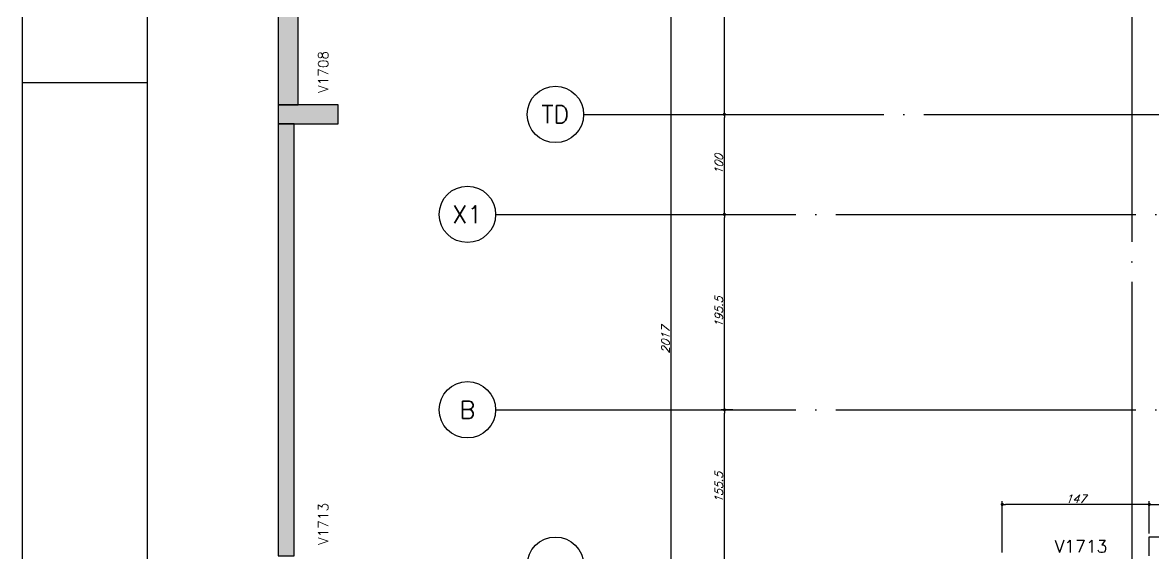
# Model space of a CAD drawing. Header units: millimetres. Extents: x -2368 to 4502, y -2283 to 2217.
# Drawn here: x -2368 to -1238, y 216 to 747 of the extents above; entities that cross this region are included whole.
import ezdxf
from ezdxf.enums import TextEntityAlignment as Align

# ---------------------------------------------------------------- set-up
doc = ezdxf.new("R2010")
doc.units = ezdxf.units.MM
doc.header["$LTSCALE"] = 50
doc.linetypes.add('EIXO', pattern=[6.8, 6, -0.4, 0, -0.4])
for name, color, linetype in [('F-CORTE', 4, 'Continuous'), ('F-COTAS', 106, 'Continuous'), ('F-EIXO', 12, 'EIXO'), ('F-LAJES', 3, 'Continuous'), ('F-MARGEM', 1, 'Continuous'), ('F-SOLIDO-CORTE', 71, 'Continuous'), ('F-TEXTO', 6, 'Continuous'), ('F-TEXTO-YELLOW', 2, 'Continuous'), ('F-VIGAS-NOME', 4, 'Continuous')]:
    doc.layers.add(name, color=color, linetype=linetype)
doc.styles.add('CP-TEXT-INCL', font='romans.shx', dxfattribs={"oblique": 20})
doc.styles.add('MCP', font='romans.shx')
doc.styles.add('ROMANS', font='romans.shx')
doc.dimstyles.new('CP-COTAS-50', dxfattribs={"dimscale": 0.64, "dimtxt": 12.5, "dimasz": 5, "dimexe": 5, "dimexo": 5, "dimgap": 2.5, "dimtad": 1, "dimdec": 1, "dimdsep": 46, "dimtxsty": 'CP-TEXT-INCL', "dimblk1": 'DOT', "dimblk2": 'DOT', "dimsah": 1, "dimcen": 9, "dimclrd": 256, "dimclre": 256, "dimclrt": 256, "dimadec": 0, "dimazin": 0, "dimtfac": 1, "dimtdec": 1, "dimtmove": 2, "dimatfit": 3, "dimldrblk": 'DOT', "dimfxl": 0, "dimtolj": 1, "dimarcsym": 0})

# ---------------------------------------------------------------- blocks, each defined once
blk = doc.blocks.new('*U13')
at = {"layer": 'F-EIXO'}
blk.add_line((0, 0), (4857.5, 0), dxfattribs=at)
at = {"layer": 'F-EIXO', "color": 2, "linetype": 'Continuous'}
blk.add_circle((-28.2, 0), 28.2, dxfattribs=at)
at = {"layer": 'F-TEXTO', "style": 'ROMANS'}
blk.add_attdef('EIXO', text='', height=17.5, dxfattribs=at).set_placement((-28.2, 0), align=Align.MIDDLE_CENTER)
blk = doc.blocks.new('*U14')
at = {"layer": 'F-EIXO'}
blk.add_line((0, 0), (4945.5, 0), dxfattribs=at)
at = {"layer": 'F-EIXO', "color": 2, "linetype": 'Continuous'}
blk.add_circle((-28.2, 0), 28.2, dxfattribs=at)
at = {"layer": 'F-TEXTO', "style": 'ROMANS'}
blk.add_attdef('EIXO', text='', height=17.5, dxfattribs=at).set_placement((-28.2, 0), align=Align.MIDDLE_CENTER)
blk = doc.blocks.new('*U20')
at = {"layer": 'F-EIXO'}
blk.add_line((0, 0), (0, -2828.6), dxfattribs=at)
at = {"layer": 'F-TEXTO', "style": 'ROMANS'}
blk.add_attdef('EIXO', text='', height=17.5, rotation=360, dxfattribs=at).set_placement((0, 28.2), align=Align.MIDDLE_CENTER)
blk = doc.blocks.new('A0-1L_900')
at = {"layer": 'F-MARGEM', "color": 2}
blk.add_line((0, 59.4), (2.5, 59.4), dxfattribs=at)
blk.add_lwpolyline([(0, 0), (0, 90), (137.4, 90), (137.4, 0)], close=True, dxfattribs=at)
at = {"layer": 'F-MARGEM', "color": 7}
blk.add_lwpolyline([(2.5, 89), (136.4, 89), (136.4, 1), (2.5, 1)], close=True, dxfattribs=at)
blk = doc.blocks.new('_DOT')
at = {"color": 0, "linetype": 'ByBlock'}
blk.add_line((-0.5, 0), (-1, 0), dxfattribs=at)
at = {"color": 0, "linetype": 'ByBlock', "const_width": 0.5}
blk.add_lwpolyline([(-0.25, 0, 1), (0.25, 0, 1)], format="xyb", close=True, dxfattribs=at)
blk = doc.blocks.new('*D178')
at = {"layer": 'DEFPOINTS', "color": 0, "transparency": 16777216}
for p in [(-889.5, 264.9), (-889.5, 253.5), (-1242, 232.5)]:
    blk.add_point(p, dxfattribs=at)
at = {"layer": 'F-COTAS', "lineweight": -2, "transparency": 16777216}
for p, q in [((-1242, 235.7), (-1242, 268.1)), ((-1238.8, 264.9), (-892.7, 264.9)), ((-889.5, 256.7), (-889.5, 268.1))]:
    blk.add_line(p, q, dxfattribs=at)
at = {"layer": 'F-COTAS', "lineweight": -2, "transparency": 16777216, "xscale": 3.2, "yscale": 3.2, "zscale": 3.2, "rotation": 180}
blk.add_blockref('_DOT', (-1242, 264.9), dxfattribs=at)
at = {"layer": 'F-COTAS', "lineweight": -2, "transparency": 16777216, "xscale": 3.2, "yscale": 3.2, "zscale": 3.2}
blk.add_blockref('_DOT', (-889.5, 264.9), dxfattribs=at)
at = {"layer": 'F-COTAS', "transparency": 16777216, "insert": (-1065.8, 270.5), "char_height": 8, "attachment_point": 5, "style": 'CP-TEXT-INCL'}
blk.add_mtext('\\A1;352.5', dxfattribs=at)
blk = doc.blocks.new('*D242')
at = {"layer": 'DEFPOINTS', "color": 0, "transparency": 16777216}
for p in [(-1720, 1438), (-1200, 1438), (-1389, -579)]:
    blk.add_point(p, dxfattribs=at)
at = {"layer": 'F-COTAS', "lineweight": -2, "transparency": 16777216}
for p, q in [((-1203.2, 1438), (-1723.2, 1438)), ((-1720, -575.8), (-1720, 1434.8)), ((-1392.2, -579), (-1723.2, -579))]:
    blk.add_line(p, q, dxfattribs=at)
at = {"layer": 'F-COTAS', "lineweight": -2, "transparency": 16777216, "xscale": 3.2, "yscale": 3.2, "zscale": 3.2}
for p, rotation in [((-1720, 1438), 90), ((-1720, -579), 270)]:
    blk.add_blockref('_DOT', p, dxfattribs=dict(at, rotation=rotation))
at = {"layer": 'F-COTAS', "transparency": 16777216, "insert": (-1725.6, 429.5), "char_height": 8, "attachment_point": 5, "rotation": 90, "style": 'CP-TEXT-INCL'}
blk.add_mtext('\\A1;2017', dxfattribs=at)
blk = doc.blocks.new('*D247')
at = {"layer": 'DEFPOINTS', "color": 0, "transparency": 16777216}
for p in [(-1666.7, 359.5), (-1655, 359.5), (-1666.7, 204)]:
    blk.add_point(p, dxfattribs=at)
at = {"layer": 'F-COTAS', "lineweight": -2, "transparency": 16777216}
for p, q in [((-1658.2, 359.5), (-1669.9, 359.5)), ((-1666.7, 207.2), (-1666.7, 356.3))]:
    blk.add_line(p, q, dxfattribs=at)
at = {"layer": 'F-COTAS', "lineweight": -2, "transparency": 16777216, "xscale": 3.2, "yscale": 3.2, "zscale": 3.2}
for p, rotation in [((-1666.7, 359.5), 90), ((-1666.7, 204), 270)]:
    blk.add_blockref('_DOT', p, dxfattribs=dict(at, rotation=rotation))
at = {"layer": 'F-COTAS', "transparency": 16777216, "insert": (-1672.3, 281.8), "char_height": 8, "attachment_point": 5, "rotation": 90, "style": 'CP-TEXT-INCL'}
blk.add_mtext('\\A1;155.5', dxfattribs=at)
blk = doc.blocks.new('*D248')
at = {"layer": 'DEFPOINTS', "color": 0, "transparency": 16777216}
for p in [(-1666.7, 555), (-1666.7, 555), (-1655, 359.5)]:
    blk.add_point(p, dxfattribs=at)
at = {"layer": 'F-COTAS', "lineweight": -2, "transparency": 16777216}
for p, q in [((-1666.7, 362.7), (-1666.7, 551.8)), ((-1658.2, 359.5), (-1669.9, 359.5))]:
    blk.add_line(p, q, dxfattribs=at)
at = {"layer": 'F-COTAS', "lineweight": -2, "transparency": 16777216, "xscale": 3.2, "yscale": 3.2, "zscale": 3.2}
for p, rotation in [((-1666.7, 555), 90), ((-1666.7, 359.5), 270)]:
    blk.add_blockref('_DOT', p, dxfattribs=dict(at, rotation=rotation))
at = {"layer": 'F-COTAS', "transparency": 16777216, "insert": (-1672.3, 457.3), "char_height": 8, "attachment_point": 5, "rotation": 90, "style": 'CP-TEXT-INCL'}
blk.add_mtext('\\A1;195.5', dxfattribs=at)
blk = doc.blocks.new('*D249')
at = {"layer": 'DEFPOINTS', "color": 0, "transparency": 16777216}
for p in [(-1666.7, 655), (-1666.7, 655), (-1666.7, 555)]:
    blk.add_point(p, dxfattribs=at)
at = {"layer": 'F-COTAS', "lineweight": -2, "transparency": 16777216}
blk.add_line((-1666.7, 558.2), (-1666.7, 651.8), dxfattribs=at)
at = {"layer": 'F-COTAS', "lineweight": -2, "transparency": 16777216, "xscale": 3.2, "yscale": 3.2, "zscale": 3.2}
for p, rotation in [((-1666.7, 655), 90), ((-1666.7, 555), 270)]:
    blk.add_blockref('_DOT', p, dxfattribs=dict(at, rotation=rotation))
at = {"layer": 'F-COTAS', "transparency": 16777216, "insert": (-1672.3, 605), "char_height": 8, "attachment_point": 5, "rotation": 90, "style": 'CP-TEXT-INCL'}
blk.add_mtext('\\A1;100', dxfattribs=at)
blk = doc.blocks.new('*D250')
at = {"layer": 'DEFPOINTS', "color": 0, "transparency": 16777216}
for p in [(-1666.7, 874), (-1666.7, 874), (-1666.7, 655)]:
    blk.add_point(p, dxfattribs=at)
at = {"layer": 'F-COTAS', "lineweight": -2, "transparency": 16777216}
blk.add_line((-1666.7, 658.2), (-1666.7, 870.8), dxfattribs=at)
at = {"layer": 'F-COTAS', "lineweight": -2, "transparency": 16777216, "xscale": 3.2, "yscale": 3.2, "zscale": 3.2}
for p, rotation in [((-1666.7, 874), 90), ((-1666.7, 655), 270)]:
    blk.add_blockref('_DOT', p, dxfattribs=dict(at, rotation=rotation))
at = {"layer": 'F-COTAS', "transparency": 16777216, "insert": (-1672.3, 764.5), "char_height": 8, "attachment_point": 5, "rotation": 90, "style": 'CP-TEXT-INCL'}
blk.add_mtext('\\A1;219', dxfattribs=at)
blk = doc.blocks.new('*D263')
at = {"layer": 'DEFPOINTS', "color": 0, "transparency": 16777216}
for p in [(-1389, 264.9), (-1242, 232.5), (-1389, 213.5)]:
    blk.add_point(p, dxfattribs=at)
at = {"layer": 'F-COTAS', "lineweight": -2, "transparency": 16777216}
for p, q in [((-1389, 216.7), (-1389, 268.1)), ((-1245.2, 264.9), (-1385.8, 264.9)), ((-1242, 235.7), (-1242, 268.1))]:
    blk.add_line(p, q, dxfattribs=at)
at = {"layer": 'F-COTAS', "lineweight": -2, "transparency": 16777216, "xscale": 3.2, "yscale": 3.2, "zscale": 3.2, "rotation": 180}
blk.add_blockref('_DOT', (-1389, 264.9), dxfattribs=at)
at = {"layer": 'F-COTAS', "lineweight": -2, "transparency": 16777216, "xscale": 3.2, "yscale": 3.2, "zscale": 3.2}
blk.add_blockref('_DOT', (-1242, 264.9), dxfattribs=at)
at = {"layer": 'F-COTAS', "transparency": 16777216, "insert": (-1315.5, 270.5), "char_height": 8, "attachment_point": 5, "style": 'CP-TEXT-INCL'}
blk.add_mtext('\\A1;147', dxfattribs=at)

msp = doc.modelspace()

# ---------------------------------------------------------------- hatches: boundary and pattern name
at = {"layer": 'F-SOLIDO-CORTE', "linetype": 'Continuous'}
for points in [[(-2112.751, 1015.291), (-2112.751, 976.23), (-2112.751, 664.5), (-2111.717, 664.5), (-2103.465, 664.5), (-2092.751, 664.5), (-2092.751, 775.815), (-2092.751, 1015.291), (-2092.751, 1103.901), (-2092.751, 1256.57), (-2092.751, 1334), (-2099.247, 1334), (-2110.853, 1334), (-2112.751, 1334), (-2112.751, 1256.57), (-2112.751, 1180.006)], [(-2112.751, 653.339), (-2112.751, 645.5), (-2109.649, 645.5), (-2084.894, 645.5), (-2052.751, 645.5), (-2052.751, 646.482), (-2052.751, 654.321), (-2052.751, 664.5), (-2055.853, 664.5), (-2080.608, 664.5), (-2112.751, 664.5), (-2112.751, 654.321)], [(-2112.751, 390.282), (-2112.751, 213.5), (-2111.8, 213.5), (-2104.733, 213.5), (-2096.751, 213.5), (-2096.751, 235.833), (-2096.751, 414.07), (-2096.751, 645.5), (-2097.578, 645.5), (-2104.18, 645.5), (-2112.751, 645.5), (-2112.751, 414.07)]]:
    msp.add_hatch(color=256, dxfattribs=at).paths.add_polyline_path(points, flags=16)

# ---------------------------------------------------------------- linework, layer by layer
at = {"layer": 'F-CORTE', "linetype": 'Continuous'}
for points in [[(-2112.751, 1015.291), (-2112.751, 664.5), (-2112.751, 653.339), (-2112.751, 645.5), (-2112.751, 390.282), (-2112.751, 213.5)], [(-2096.751, 213.5), (-2096.751, 235.833), (-2096.751, 414.07), (-2096.751, 645.5), (-2084.894, 645.5), (-2052.751, 645.5), (-2052.751, 646.482), (-2052.751, 654.321), (-2052.751, 664.5), (-2055.853, 664.5), (-2080.608, 664.5), (-2092.751, 664.5), (-2092.751, 775.815)]]:
    msp.add_lwpolyline(points, dxfattribs=at)
at = {"layer": 'F-LAJES', "linetype": 'Continuous'}
for p, q in [((-1242, 213.5), (-1242, 232.5)), ((-1242, 232.5), (-889.5, 232.5))]:
    msp.add_line(p, q, dxfattribs=at)
at = {"layer": 'F-SOLIDO-CORTE'}
for points in [[(-2112.751, 1015.291), (-2112.751, 976.23), (-2112.751, 664.5), (-2111.717, 664.5), (-2103.465, 664.5), (-2092.751, 664.5), (-2092.751, 775.815), (-2092.751, 1015.291), (-2092.751, 1103.901), (-2092.751, 1256.57), (-2092.751, 1334), (-2099.247, 1334), (-2110.853, 1334), (-2112.751, 1334), (-2112.751, 1256.57), (-2112.751, 1180.006), (-2112.751, 1015.291)], [(-2112.751, 653.339), (-2112.751, 645.5), (-2109.649, 645.5), (-2084.894, 645.5), (-2052.751, 645.5), (-2052.751, 646.482), (-2052.751, 654.321), (-2052.751, 664.5), (-2055.853, 664.5), (-2080.608, 664.5), (-2112.751, 664.5), (-2112.751, 654.321), (-2112.751, 653.339)], [(-2112.751, 390.282), (-2112.751, 213.5), (-2111.8, 213.5), (-2104.733, 213.5), (-2096.751, 213.5), (-2096.751, 235.833), (-2096.751, 414.07), (-2096.751, 645.5), (-2097.578, 645.5), (-2104.18, 645.5), (-2112.751, 645.5), (-2112.751, 414.07), (-2112.751, 390.282)]]:
    msp.add_lwpolyline(points, dxfattribs=at)

# ---------------------------------------------------------------- block references
at = {"layer": 'F-EIXO', "linetype": 'Continuous'}
for name, p in [('*U20', (-1259.5, 1847.82)), ('*U13', (-1807.517, 204))]:
    msp.add_blockref(name, p, dxfattribs=at)
for name, p, values in [('*U13', (-1807.517, 655), {'EIXO': 'TD'}), ('*U14', (-1895.471, 555), {'EIXO': 'X1'}), ('*U14', (-1895.471, 359.5), {'EIXO': 'B'})]:
    msp.add_blockref(name, p, dxfattribs=at).add_auto_attribs(values)
at = {"layer": 'F-MARGEM', "linetype": 'Continuous', "xscale": 50, "yscale": 50, "zscale": 50}
msp.add_blockref('A0-1L_900', (-2368.283, -2282.993), dxfattribs=at)

# ---------------------------------------------------------------- texts
at = {"layer": 'F-TEXTO-YELLOW', "style": 'MCP'}
for s, p in [('V1708', (-2062.751, 676.374)), ('V1713', (-2062.751, 224.243))]:
    msp.add_text(s, height=10, rotation=90, dxfattribs=at).set_placement(p)
at = {"layer": 'F-VIGAS-NOME', "linetype": 'Continuous', "style": 'MCP'}
msp.add_text('V1713', height=12.5, dxfattribs=at).set_placement((-1336.5, 216.625))

# ---------------------------------------------------------------- dimensions: what is measured, and where the dimension line sits
at = {"layer": 'F-COTAS'}
for base, p1, p2, picture, middle in [((-1720.011, 1438), (-1389, -579), (-1200, 1438), '*D242', (-1725.611, 429.5)), ((-1666.735, 874), (-1666.735, 655), (-1666.735, 874), '*D250', (-1672.335, 764.5)), ((-1666.735, 655), (-1666.735, 555), (-1666.735, 655), '*D249', (-1672.335, 605)), ((-1666.735, 555), (-1655.016, 359.5), (-1666.735, 555), '*D248', (-1672.335, 457.25)), ((-1666.735, 359.5), (-1666.735, 204), (-1655.016, 359.5), '*D247', (-1672.335, 281.75))]:
    dim = msp.add_linear_dim(base=base, p1=p1, p2=p2, angle=90, dimstyle='CP-COTAS-50', dxfattribs=at)
    dim.commit()
    dim.dimension.update_dxf_attribs({"geometry": picture, "text_midpoint": middle})
dim = msp.add_linear_dim(base=(-1389, 264.867), p1=(-1242, 232.5), p2=(-1389, 213.5), dimstyle='CP-COTAS-50', override={"dimfxl": 7.5}, dxfattribs=at)
dim.commit()
dim.dimension.update_dxf_attribs({"geometry": '*D263', "text_midpoint": (-1315.5, 270.467)})
dim = msp.add_linear_dim(base=(-889.5, 264.867), p1=(-1242, 232.5), p2=(-889.5, 253.507), dimstyle='CP-COTAS-50', dxfattribs=at)
dim.commit()
dim.dimension.update_dxf_attribs({"geometry": '*D178', "text_midpoint": (-1065.75, 270.467)})

doc.saveas('drawing.dxf')
